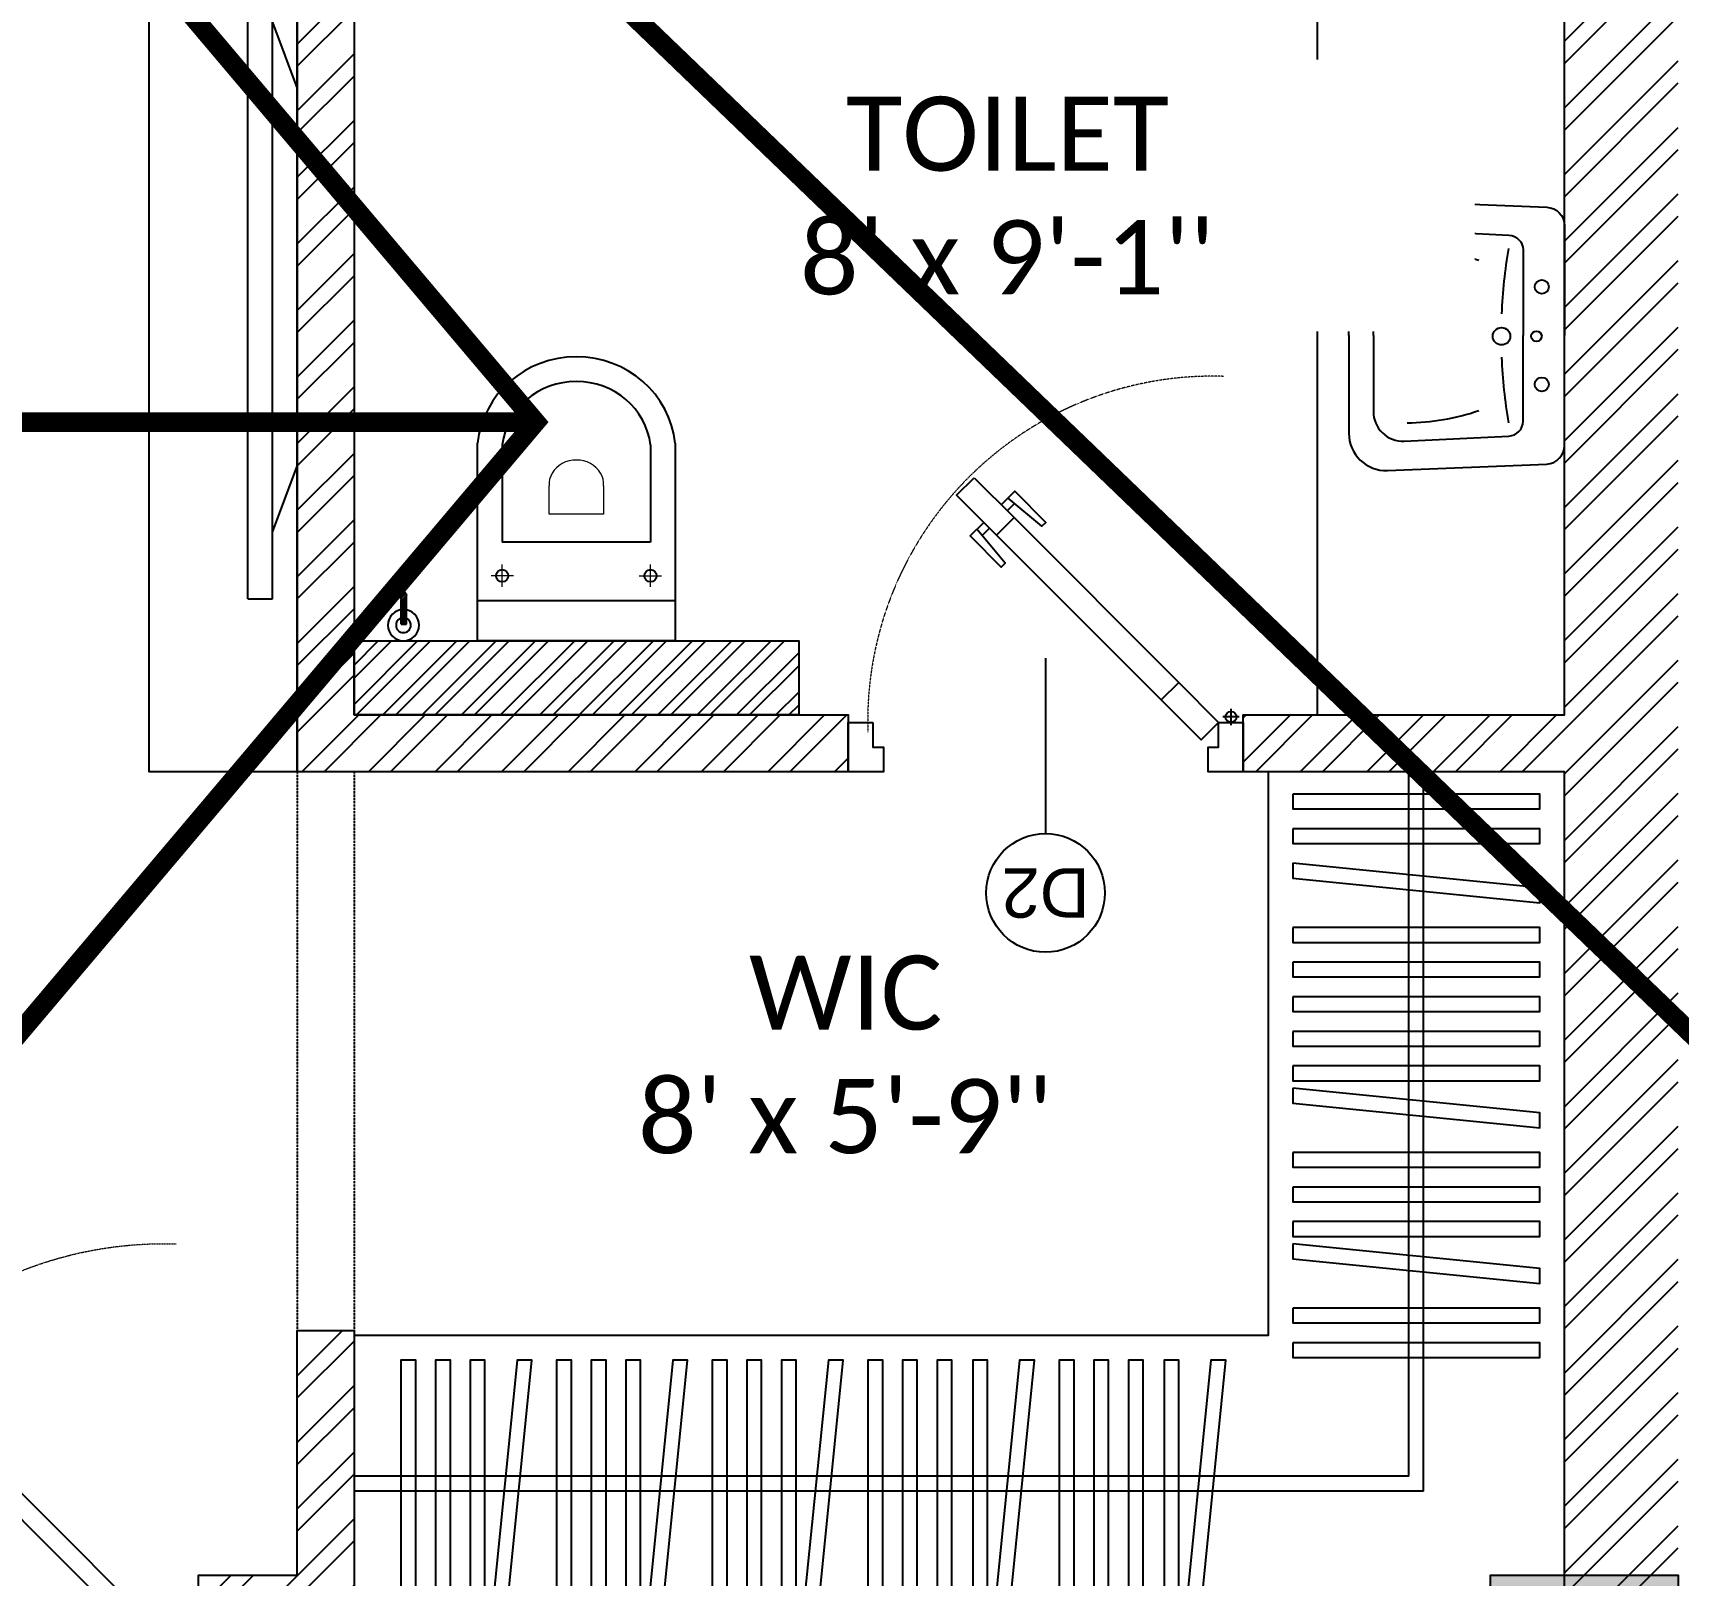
# Model space of a CAD drawing. Header units: millimetres. Extents: x -176651 to 424033, y -469666 to 486614.
# Drawn here: x 183147 to 186477, y 167520 to 170640 of the extents above; entities that cross this region are included whole.
import ezdxf
from ezdxf import colors
from ezdxf.entities.mleader import LeaderData, LeaderLine
from ezdxf.enums import TextEntityAlignment as Align
from ezdxf.math import Vec2, Vec3

# ---------------------------------------------------------------- set-up
doc = ezdxf.new("R2010")
doc.units = ezdxf.units.MM
doc.linetypes.add('1625_East Villa$0$DASHED', pattern=[0.75, 0.5, -0.25])
doc.linetypes.add('1625E_Roof Plan$0$DASHED', pattern=[0.75, 0.5, -0.25])
for name, color, linetype in [('1625_East Villa$0$ad-Door', 8, 'Continuous'), ('1625_East Villa$0$ad-Furniture', 8, 'Continuous'), ('1625_East Villa$0$ad-Ledge wall', 8, 'Continuous'), ('1625_East Villa$0$ad-Text main', 8, 'Continuous'), ('1625_East Villa$0$ad-Text Main_Door&window Label', 8, 'Continuous'), ('1625_East Villa$0$ad-Toilet fixtures', 8, 'Continuous'), ('1625_East Villa$0$ad-Wall', 8, 'Continuous'), ('1625_East Villa$0$ad-Wall hatch', 8, 'Continuous'), ('1625E_Columns$0$ad-Column', 8, 'Continuous'), ('1625E_Columns$0$ad-Column Hatch', 8, 'Continuous'), ('1625E_Roof Plan$0$ad-Primary Roof', 8, 'Continuous'), ('1625E_Roof Plan$0$ad-Secondary Roof', 8, 'Continuous'), ('Site Levels$0$ad-Lvl-Entance road', 4, 'Continuous')]:
    doc.layers.add(name, color=color, linetype=linetype)
doc.styles.add('1625_East Villa$0$New Text Style', font='arial.ttf', dxfattribs={"height": 100})
doc.styles.add('1625_East Villa$0$Standard', font='calibril.ttf')
doc.styles.add('Site Levels$0$Standard', font='arial.ttf')

# ---------------------------------------------------------------- blocks, each defined once
blk = doc.blocks.new('1625_East Villa$0$6 U T S R N_Typical Floor Plan$0$3BHK+_A$0$ad_Commode')
for p, q in [((399.6706008182064, 200), (4.620233085006475e-10, 200)), ((4.620233085006475e-10, 200), (-4.620233085006475e-10, -200)), ((81.74245162542411, -200), (81.74245162542411, 200)), ((396.4633567371893, 150), (199.8481814884817, 150)), ((199.8481814884817, 150), (199.8481814875568, -150.0379546649801)), ((396.4633567371893, -150.0379546649801), (199.8481814884817, -150.0379546649801)), ((-4.620233085006475e-10, -200), (399.6706008182064, -200))]:
    blk.add_line(p, q)
at = {"lineweight": 9}
for p, q in [((131.7044969985382, 127.4423358831591), (131.7044969985382, 172.633573446803)), ((109.1086804683109, 150.037954664982), (154.3003135277486, 150.037954664982)), ((313.4328951211735, 55.11006852844548), (256.4352995517054, 55.11006852844548)), ((256.4352995517054, 55.11006852844548), (256.4352995507813, -55.11006852844548)), ((256.4352995507813, -55.11006852844548), (313.4328951202494, -55.11006852844548)), ((131.7044969985391, -127.4423358831591), (131.7044969985391, -172.633573446803)), ((109.1086804683109, -150.0379546649801), (154.3003135277486, -150.0379546649801))]:
    blk.add_line(p, q, dxfattribs=at)
at = {"extrusion": (0, 0, -1)}
for centre, major_axis, ratio, start_param, end_param in [((379.8182030539838, 0), (-1.522057559542006e-10, 201.0454117741172), 0.9695551076431269, 0.1020234435208858, 3.039569210070464), ((131.7044969974286, 150.037954664982), (-8.693085949489308, 8.693085949489307), 0.999999999979092, 0.7853981634079023, 7.068583470587487), ((379.879671969471, -0.01897733249094813), (-7.548545559496346e-12, 151.0112413385082), 0.9595384438136876, 0.1146996409989267, 3.026893012590963), ((131.7044969974295, -150.0379546649801), (-8.693085949582546, -8.693085949582548), 0.9999999999576415, 2.356194490171165, 8.639379797350752)]:
    blk.add_ellipse(centre, major_axis=major_axis, ratio=ratio, start_param=start_param, end_param=end_param, dxfattribs=at)
at = {"lineweight": 9, "extrusion": (0, 0, -1)}
blk.add_ellipse((316.690741664949, 7.275957614183426e-12), major_axis=(2.687571908795546e-09, 55.23163606025807), ratio=0.8895124107890985, start_param=-0.06636047751317187, end_param=3.207953131012426, dxfattribs=at)
blk = doc.blocks.new('1625_East Villa$0$Typical floor plan$0$239E All Floor Plans$0$ad_Faucet')
at = {"ltscale": 25}
h = blk.add_hatch(dxfattribs=at)
h.set_pattern_fill('ANSI31', color=256, style=0)
h.set_pattern_definition([(45, (608.5188785076592, -980.8487081915013), (-0.0883883476483184, 0.0883883476483185), [])])
h.paths.add_polyline_path([(1.788000405152098, 0.2334000000118976, -0.1018393670506735), (1.836037223870859, 0, -0.0826329934570578), (1.804187839641053, -0.1913999999960651), (2.475199593564178, -0.1913999999960651, 0.0386059238638351), (2.4900000000016, 0, 0.0471813937142705), (2.467926588147626, 0.2334000000118976)])
h.paths.add_polyline_path([(1.314099999965037, -0.1913999999960651), (1.804187839641053, -0.1913999999960651, 0.0826329934570578), (1.836037223870859, 0, 0.1018393670506735), (1.788000405152098, 0.2334000000118976), (1.314099999965037, 0.2334000000118976)])
h.paths.add_polyline_path([(2.467926588147626, 0.2334000000118977, -0.0471813937142705), (2.4900000000016, 0, -0.0386059238638351), (2.475199593564178, -0.1913999999960651), (3.297700000000987, -0.1913999999960651, -0.4142135623735685), (3.585700000001451, -0.4793999999960655), (3.585700000001451, -0.6449999999895227), (3.585700000001451, -1.182468144909289, -0.836395714057409), (3.920500000012906, -1.242599999997764), (3.920500000012906, -0.6449999999895227), (3.920500000012906, -0.0545999999885681, 0.4142135623735689), (3.632500000012906, 0.2334000000118976)])
for p, q in [((1.314099999965037, -0.1913999999960651), (1.314099999965037, 0.2334000000118976)), ((1.314099999965037, 0.2334000000118976), (3.632500000012441, 0.2334000000118976)), ((1.314099999965037, -0.1913999999960651), (3.297700000000987, -0.1913999999960651)), ((3.585700000001451, -0.479399999996531), (3.585700000001451, -0.6449999999895227)), ((3.585700000001451, -0.6449999999895227), (3.585700000001451, -1.274999999994179)), ((3.920500000012906, -0.05459999998856799), (3.920500000012906, -0.6449999999895227)), ((3.920500000012906, -0.6449999999895227), (3.920500000012906, -1.274999999994179))]:
    blk.add_line(p, q)
for centre, radius in [((1.2450000000008, 0), 1.2450000000008), ((1.2450000000008, 0), 0.5910372238700602), ((3.747700000012627, -1.242599999997764), 0.1728000000000065)]:
    blk.add_circle(centre, radius)
for centre in [(3.632500000012441, -0.05459999998856799), (3.297700000000987, -0.479399999996531)]:
    blk.add_arc(centre, 0.2880000000000001, 0, 90)
blk = doc.blocks.new('1625_East Villa$0$zw$F302')
at = {"layer": '1625_East Villa$0$ad-Furniture'}
for points in [[(436.3550937866094, 0), (436.3550937866094, 197.9884971764404, 0.4261212884297378), (358.410986748524, 272.8393298923038), (35.94015873235185, 259.7773827258497, 0.4024052626001721), (0, 222.3519663668703), (0, 0)], [(386.8163032454904, 0), (386.8163032454904, 153.8089795594569, 0.4261212884297378), (324.461017614929, 213.6896457324037), (112.4845723286271, 203.240087998216, 0.402405262600172), (83.73244534281548, 173.2997549112188), (83.73244534281548, 0)], [(436.3550937866094, 0), (436.3550937866094, -197.9884971732972, -0.4261212884297378), (358.410986748524, -272.8393298912561), (35.94015873235185, -259.7773827237543, -0.4024052626001721), (0, -222.3519663657062), (0, 0)], [(386.8163032454904, 0), (386.8163032454904, -153.8089795573615, -0.4261212884297378), (324.461017614929, -213.6896457312396), (112.4845723286271, -203.2400879970519, -0.402405262600172), (83.73244534281548, -173.2997549100546), (83.73244534281548, 0)]]:
    blk.add_lwpolyline(points, format="xyb", dxfattribs=at)
for centre, radius in [((46.0002171266824, 98.62750262895133), 14.1398987036038), ((56.61562805459835, 1.347154487273656), 10.60487401603445), ((127.3852404516656, 1.347154487273656), 17.67492339117144), ((46.0002171266824, -98.62750262778718), 14.1398987036038)]:
    blk.add_circle(centre, radius, dxfattribs=at)
for centre, radius, start, end in [((-831.1547745587304, 8.544138593017124), 959.1869509452155, 2.104461829154435, 10.07837239652382), ((322.5510677979328, -285.2333405078389), 461.6485875526241, 90.5073884414542, 108.8514153999566), ((-831.1547745587304, -8.544138590921648), 959.1869509452154, 349.9216276034762, 357.8955381708456), ((322.5510677979328, 285.233340509003), 461.6485875526241, 251.1485846000433, 269.4926115585458)]:
    blk.add_arc(centre, radius, start, end, dxfattribs=at)
blk = doc.blocks.new('1625_East Villa$0$zw$2978')
at = {"layer": '1625_East Villa$0$ad-Furniture'}
for p, q in [((-315, 315.0000000000291), (-315, 1740)), ((-285, 285.0000000000291), (-285, 1740)), ((-315, 315.0000000000291), (-2450, 315)), ((-285, 285.0000000000291), (-2450, 285))]:
    blk.add_line(p, q, dxfattribs=at)
for points in [[(0, 1740), (-600, 1740), (-600, 600), (-2450, 600), (-2450, 0), (0, 0)], [(-550, 1695), (-550, 1665), (-50, 1665), (-50, 1695)], [(-550, 1625), (-550, 1595), (-50, 1595), (-50, 1625)], [(-550, 1555), (-550, 1525), (-50, 1475), (-50, 1505)], [(-550, 1425), (-550, 1395), (-50, 1395), (-50, 1425)], [(-550, 1355), (-550, 1325), (-50, 1325), (-50, 1355)], [(-550, 1285), (-550, 1255), (-50, 1255), (-50, 1285)], [(-550, 1215), (-550, 1185), (-49.99999999627471, 1185), (-50, 1215)], [(-550, 1145), (-550, 1115), (-50, 1115), (-50, 1145)], [(-550, 1100), (-550, 1070), (-50, 1020), (-50, 1050)], [(-550, 970), (-550, 940), (-50, 940), (-50, 970)], [(-550, 900), (-550, 870), (-49.99999999627471, 870), (-50, 900)], [(-550, 830), (-550, 800), (-50, 800), (-50, 830)], [(-550, 785), (-550, 755), (-50, 705), (-50, 735)], [(-550, 655), (-550, 625), (-50, 625), (-50, 655)], [(-550, 585), (-550, 555), (-49.99999999627471, 555), (-50, 585)], [(-2354.979908483685, 49.99999999813735), (-2324.979908483685, 49.99999999813735), (-2324.979908483685, 550.0000000018626), (-2354.979908483685, 549.9999999981374)], [(-2284.979908483685, 49.99999999813735), (-2254.979908483685, 49.99999999813735), (-2254.979908483685, 549.9999999981374), (-2284.979908483685, 549.9999999981374)], [(-2214.979908483685, 49.99999999813735), (-2184.979908483685, 49.99999999813735), (-2184.979908483685, 549.9999999981374), (-2214.979908483685, 549.9999999981374)], [(-2169.979908483685, 49.99999999813735), (-2139.979908483685, 49.99999999813735), (-2089.979908483685, 549.9999999981374), (-2119.979908483685, 549.9999999981374)], [(-2039.979908483685, 49.99999999813735), (-2009.979908483685, 49.99999999813735), (-2009.979908483685, 549.9999999981374), (-2039.979908483685, 549.9999999981374)], [(-1969.979908483685, 49.99999999813735), (-1939.979908483685, 49.99999999813735), (-1939.979908483685, 550.0000000018626), (-1969.979908483685, 549.9999999981374)], [(-1899.979908483685, 49.99999999813735), (-1869.979908483685, 49.99999999813735), (-1869.979908483685, 549.9999999981374), (-1899.979908483685, 549.9999999981374)], [(-1854.979908483685, 49.99999999813735), (-1824.979908483685, 49.99999999813735), (-1774.979908483685, 549.9999999981374), (-1804.979908483685, 549.9999999981374)], [(-1724.979908483685, 49.99999999813735), (-1694.979908483685, 49.99999999813735), (-1694.979908483685, 549.9999999981374), (-1724.979908483685, 549.9999999981374)], [(-1654.979908483685, 49.99999999813735), (-1624.979908483685, 49.99999999813735), (-1624.979908483685, 550.0000000018626), (-1654.979908483685, 549.9999999981374)], [(-1584.979908483685, 49.99999999813735), (-1554.979908483685, 49.99999999813735), (-1554.979908483685, 549.9999999981374), (-1584.979908483685, 549.9999999981374)], [(-1539.979908483685, 49.99999999813735), (-1509.979908483685, 49.99999999813735), (-1459.979908483685, 549.9999999981374), (-1489.979908483685, 549.9999999981374)], [(-1409.979908483685, 49.99999999813735), (-1379.979908483685, 49.99999999813735), (-1379.979908483685, 549.9999999981374), (-1409.979908483685, 549.9999999981374)], [(-1339.979908483685, 49.99999999813735), (-1309.979908483685, 49.99999999813735), (-1309.979908483685, 550.0000000018626), (-1339.979908483685, 549.9999999981374)], [(-1269.979908483685, 49.99999999813735), (-1239.979908483685, 49.99999999813735), (-1239.979908483685, 549.9999999981374), (-1269.979908483685, 549.9999999981374)], [(-1197.736956648412, 49.99999999813735), (-1167.736956648412, 49.99999999813735), (-1167.736956648412, 549.9999999981374), (-1197.736956648412, 549.9999999981374)], [(-1152.736956648412, 49.99999999813735), (-1122.736956648412, 49.99999999813735), (-1072.736956648412, 549.9999999981374), (-1102.736956648412, 549.9999999981374)], [(-1022.736956648412, 49.99999999813735), (-992.7369566484122, 49.99999999813735), (-992.7369566484122, 549.9999999981374), (-1022.736956648412, 549.9999999981374)], [(-952.7369566484122, 49.99999999813735), (-922.7369566484122, 49.99999999813735), (-922.7369566484122, 550.0000000018626), (-952.7369566484122, 549.9999999981374)], [(-882.7369566484122, 49.99999999813735), (-852.7369566484122, 49.99999999813735), (-852.7369566484122, 549.9999999981374), (-882.7369566484122, 549.9999999981374)], [(-810.4940048129065, 49.99999999813735), (-780.4940048129065, 49.99999999813735), (-780.4940048129065, 549.9999999981374), (-810.4940048129065, 549.9999999981374)], [(-765.4940048129065, 49.99999999813735), (-735.4940048129065, 49.99999999813735), (-685.4940048129065, 549.9999999981374), (-715.4940048129065, 549.9999999981374)]]:
    blk.add_lwpolyline(points, close=True, dxfattribs=at)
blk = doc.blocks.new('1625_East Villa$0$A$Cc8134665')
at = {"layer": '1625_East Villa$0$ad-Furniture', "ltscale": 0.125}
for p, q in [((0, -999.5370629625395), (0, 1000.462962963618)), ((50, 650.4629629636183), (50, -649.5370629625395)), ((100, 650.4629629636183), (50, 650.4629629636183)), ((100, 650.4629629636183), (100, -649.5370629625395)), ((50, 515.61749338964), (0, 382.0337391267531)), ((0, 382.0337391267531), (0, -382.0337391267531)), ((50, -515.61749338964), (0, -382.0337391267531)), ((100, -649.5370629625395), (50, -649.5370629625395))]:
    blk.add_line(p, q, dxfattribs=at)
blk.add_lwpolyline([(0, 1000.462962963618), (300, 1000.462962963618), (300, -999.5370629625395), (0, -999.5370629625395)], dxfattribs=at)
blk = doc.blocks.new('1625_East Villa$0$zw$D46D')
at = {"layer": '1625_East Villa$0$ad-Furniture', "linetype": '1625_East Villa$0$DASHED'}
for points in [[(4445, 10499.99999999999), (4445, 9369.999999999993)], [(4560, 10499.99999999999), (4560, 9369.999999999993)]]:
    blk.add_lwpolyline(points, dxfattribs=at)
at = {"layer": '1625_East Villa$0$ad-Toilet fixtures'}
blk.add_lwpolyline([(6510.000000000007, 10614.99999999999), (6510.000000000007, 12149.99999999999)], dxfattribs=at)
at = {"layer": '1625_East Villa$0$ad-Furniture', "rotation": 180}
blk.add_blockref('1625_East Villa$0$A$Cc8134665', (4445, 11500.46296296361), dxfattribs=at)
at = {"layer": '1625_East Villa$0$ad-Furniture'}
blk.add_blockref('1625_East Villa$0$zw$2978', (7010, 8759.999999999993), dxfattribs=at)
at = {"layer": '1625_East Villa$0$ad-Toilet fixtures', "rotation": 180}
blk.add_blockref('1625_East Villa$0$zw$F302', (7010.000000000007, 11382.49999999999), dxfattribs=at)
at = {"layer": '1625_East Villa$0$ad-Toilet fixtures', "xscale": -1, "rotation": 270}
blk.add_blockref('1625_East Villa$0$6 U T S R N_Typical Floor Plan$0$3BHK+_A$0$ad_Commode', (5010, 10764.99999999813), dxfattribs=at)
at = {"layer": '1625_East Villa$0$ad-Toilet fixtures', "xscale": -25.39999999990691, "yscale": 25.39999999990691, "zscale": 25.39999999990691, "rotation": 270}
blk.add_blockref('1625_East Villa$0$Typical floor plan$0$239E All Floor Plans$0$ad_Faucet', (4660, 10764.99999999813), dxfattribs=at)
blk = doc.blocks.new('1625_East Villa$0$zw$3849')
at = {"layer": '1625_East Villa$0$ad-Text main', "char_height": 150, "attachment_point": 5, "style": '1625_East Villa$0$Standard', "bg_fill": 2}
for s, insert, width in [("TOILET\\P8' x 9'-1''", (5882.820501841372, 11664.99471542006), 1741.286688106862), ("WIC \\P8' x 5'-9''", (5554.997318883892, 9927.479616708355), 1016.652159965161)]:
    blk.add_mtext(s, dxfattribs=dict(at, insert=insert, width=width))
blk = doc.blocks.new('*U173')
for p, q in [((25.0000059036538, -127.7631730592529), (24.99999398551881, -94.44736553418443)), ((8.342096242122352, -111.1052752888481), (41.65790377091616, -111.105263179792)), ((528.491062666346, -477.9640026320302), (513.583090399921, -492.8719856664759)), ((463.3193416887369, -543.1357236096445), (478.2273247231839, -528.2277513432183))]:
    blk.add_line(p, q)
for points in [[(50, -100), (0, -100), (0, 0), (71.42857142857247, 0), (71.42857142857247, -35.71428571428623), (71.42857142857247, -50), (50, -50)], [(750, -100), (750, -50), (728.5714285714275, -50), (728.5714285714275, -35.71428571428623), (728.5714285714275, 0), (800, 0), (800, -100)], [(50.00000000011278, -100.0000000027585), (130.8122035642893, -180.812203566935), (166.1675426236128, -145.4568645076063), (85.35533905943635, -64.64466094342983)], [(130.8122035642893, -180.812203566935), (464.1625432671865, -514.1625432698104), (499.5178823265177, -478.8072042104842), (166.1675426236128, -145.4568645076063)], [(544.97474683137, -594.974746833985), (464.1625432671865, -514.1625432698104), (499.5178823265177, -478.8072042104842), (580.3300858906929, -559.6194077746569)]]:
    blk.add_lwpolyline(points, close=True)
for points in [[(525.3620113717334, -504.6508981189847), (552.8461404387757, -477.166749275856), (490.0252287954676, -414.3458827808353), (482.1726203522089, -422.1984966990426), (539.1799339230577, -490.8329655939988)], [(490.0062371756908, -540.0066723150273), (462.5220883325666, -567.4908013820753), (399.7012218375387, -504.6698897387641), (407.5538357557507, -496.8172812955061), (476.1883046507093, -553.8245948663522)]]:
    blk.add_lwpolyline(points)
blk.add_circle((25, -111.1052691737841), 11.10526917378428)
at = {"color": 8, "linetype": '1625_East Villa$0$DASHED', "lineweight": 0}
blk.add_arc((62.07843624943052, -102.0784362494487), 698.2706971477724, 268.1880779259809, 1.811922074278209, dxfattribs=at)
at = {"layer": '1625_East Villa$0$ad-Text Main_Door&window Label'}
blk.add_line((400, 125), (400, -229.9999999999999), dxfattribs=at)
blk.add_circle((400.2822622975886, 244.9996680328548), 120, dxfattribs=at)
at = {"layer": '1625_East Villa$0$ad-Text Main_Door&window Label', "style": '1625_East Villa$0$New Text Style'}
blk.add_attdef('D1', text='', height=100, dxfattribs=at).set_placement((400.2822622975886, 244.9996680328548), align=Align.MIDDLE_CENTER)
blk = doc.blocks.new('*U169')
for p, q in [((-8.342096242122352, -111.1052752888481), (-41.65790377091616, -111.105263179792)), ((-25.0000059036538, -127.7631730592529), (-24.99999398551881, -94.44736553418443)), ((-811.333775140965, -760.8067151066492), (-796.4258028745401, -775.7146981410949)), ((-746.162054163356, -825.9784360842635), (-761.0700371978029, -811.0704638178373))]:
    blk.add_line(p, q)
for points in [[(-1150, -100), (-1150, -50), (-1128.571428571428, -50), (-1128.571428571428, -35.71428571428623), (-1128.571428571428, 0), (-1200, 0), (-1200, -100)], [(-50, -100), (0, -100), (0, 0), (-71.42857142857247, 0), (-71.42857142857247, -35.71428571428623), (-71.42857142857247, -50), (-50, -50)], [(-50.00000000011278, -100.0000000027585), (-130.8122035642893, -180.812203566935), (-166.1675426236129, -145.4568645076063), (-85.35533905943635, -64.64466094342983)], [(-130.8122035642893, -180.812203566935), (-747.0052557418055, -797.0052557444294), (-782.3605948011367, -761.6499166851032), (-166.1675426236129, -145.4568645076063)], [(-827.817459305989, -877.817459308604), (-747.0052557418055, -797.0052557444294), (-782.3605948011367, -761.6499166851032), (-863.1727983653119, -842.4621202492759)]]:
    blk.add_lwpolyline(points, close=True)
for points in [[(-808.2047238463524, -787.4936105936038), (-835.6888529133947, -760.009461750475), (-772.8679412700866, -697.1885952554543), (-765.015332826828, -705.0412091736616), (-822.0226463976767, -773.6756780686178)], [(-772.8489496503098, -822.8493847896464), (-745.3648008071856, -850.3335138566944), (-682.5439343121577, -787.5126022133832), (-690.3965482303697, -779.6599937701251), (-759.0310171253283, -836.6673073409712)]]:
    blk.add_lwpolyline(points)
blk.add_circle((-25, -111.1052691737841), 11.10526917378428)
at = {"color": 8, "linetype": '1625_East Villa$0$DASHED', "lineweight": 0}
blk.add_arc((-93.11765437414579, -153.1176543741731), 1047.406045721659, 178.1880779257219, 271.8119220740191, dxfattribs=at)
at = {"layer": '1625_East Villa$0$ad-Text Main_Door&window Label'}
blk.add_line((-600, 125), (-600, -229.9999999999999), dxfattribs=at)
blk.add_circle((-600.2822622975887, 244.9996680328548), 120, dxfattribs=at)
at = {"layer": '1625_East Villa$0$ad-Text Main_Door&window Label', "style": '1625_East Villa$0$New Text Style'}
blk.add_attdef('D1', text='', height=100, dxfattribs=at).set_placement((-585.4118666632094, 244.5903910887893), align=Align.MIDDLE_CENTER)
blk = doc.blocks.new('1625_East Villa$0$zw$42B5')
at = {"layer": '1625_East Villa$0$ad-Wall hatch', "transparency": 33554610}
h = blk.add_hatch(dxfattribs=at)
h.set_pattern_fill('ANSI32', color=256, scale=10)
h.set_pattern_definition([(45, (-1040635.140901814, 674820.02437918), (-67.35192090801866, 67.35192090801866), []), (45, (-1040590.239601813, 674820.02437918), (-67.35192090801866, 67.35192090801866), [])])
h.paths.add_polyline_path([(12120, 13620), (12120, 10220), (11890, 10220), (11890, 13390), (7240, 13390), (7240, 8645), (4245, 8645), (4245, 8875), (4445, 8875), (4445, 9370), (4560, 9370), (4560, 8760), (7010, 8760), (7010, 10500), (6360, 10500), (6360, 10615), (7010, 10615), (7010, 13390), (4560, 13390), (4560, 10615), (5560, 10615), (5560, 10500), (4445, 10500), (4445, 13390), (230, 13390), (230, 8875), (3345, 8875), (3345, 8645), (3060, 8645), (3060, 4745), (3345.000000356697, 4745), (3345.000000356697, 4515), (230, 4515), (230, 230), (4995, 230), (4995, 3130), (6060, 3130), (6060, 3015), (5110, 3015), (5110, 230), (8310, 230.0000000000073), (8310, 3015.000000000007), (6860, 3015), (6860, 3130), (8310, 3130.000000000007), (8310, 4630.000000000007), (5110, 4630), (5110, 3930), (4995, 3930), (4995, 4515), (4245, 4515), (4245, 4745), (8540, 4745.000000000007), (8540, 230.0000000000073), (9240, 230.0000000000073), (9240, 7.275957614183426e-12), (0, 0), (0, 4745), (2830, 4745), (2830, 8645), (0, 8645), (0, 13620)])
at = {"layer": '1625_East Villa$0$ad-Wall hatch'}
h = blk.add_hatch(dxfattribs=at)
h.set_pattern_fill('ANSI32', color=256, scale=149.9999999999999, angle=180)
h.set_pattern_definition([(44.99999999999996, (47268.00381426705, -9726.724392469245), (-39.77475644174329, 39.77475644174331), []), (44.99999999999996, (47294.52031851705, -9726.724392469245), (-39.77475644174329, 39.77475644174331), [])])
h.paths.add_polyline_path([(4560, 10764.99999999814), (5460, 10764.99999999814), (5460, 10615), (4560, 10615)])
at = {"layer": '1625_East Villa$0$ad-Ledge wall'}
blk.add_lwpolyline([(4559.999999999997, 10764.99999999814), (5459.999999999997, 10764.99999999814), (5459.999999999997, 10615), (4559.999999999997, 10615)], close=True, dxfattribs=at)
at = {"layer": '1625_East Villa$0$ad-Wall'}
for points in [[(4245, 8645), (4245, 8875), (4445, 8875), (4445, 9370), (4560, 9370), (4560, 8760)], [(7010, 8760), (7010, 10500), (6360, 10500), (6360, 10615), (7010, 10615), (7010, 13390), (4560, 13390), (4560, 10615), (5560, 10615), (5560, 10500), (4445, 10500), (4445, 13390), (230, 13390), (230, 8875), (3345, 8875), (3345, 8645)]]:
    blk.add_lwpolyline(points, dxfattribs=at)
at = {"layer": '1625_East Villa$0$ad-Door', "ltscale": 5, "rotation": 180}
blk.add_blockref('*U173', (6360, 10500), dxfattribs=at).add_auto_attribs({'D1': 'D2'})
at = {"layer": '1625_East Villa$0$ad-Door', "ltscale": 5}
ref = blk.add_blockref('*U169', (4245, 8645), dxfattribs=dict(at, xscale=-0.7499999997027537, yscale=0.7499999997027537, zscale=0.7499999997027537, rotation=179.9999999999998))
ref.add_attrib('D1', 'D1', dxfattribs={"layer": '1625_East Villa$0$ad-Text Main_Door&window Label', "height": 74.99999997027537, "rotation": 1440, "style": '1625_East Villa$0$New Text Style'}).set_placement((3794.788303455233, 8461.250249048155), align=Align.MIDDLE_CENTER)
blk = doc.blocks.new('1625E_Roof Plan')
at = {"layer": '1625E_Roof Plan$0$ad-Primary Roof', "linetype": '1625E_Roof Plan$0$DASHED', "ltscale": 2, "const_width": 40}
blk.add_lwpolyline([(12570.00000000001, 14669.99999999988), (2380.000000000005, 14669.99999999983), (7474.999999999998, 9769.999999999829)], close=True, dxfattribs=at)
at = {"layer": '1625E_Roof Plan$0$ad-Secondary Roof', "linetype": '1625E_Roof Plan$0$DASHED', "ltscale": 2, "const_width": 40}
blk.add_lwpolyline([(2380, 8194.999999999718), (4927.499999999942, 11207.49999999972), (2380, 14219.99999999983), (-450, 14219.99999999984), (-450, 8194.999999999722)], close=True, dxfattribs=at)
blk.add_lwpolyline([(361.6711956518702, 11207.49999999983), (4927.499999999942, 11207.49999999972)], dxfattribs=at)
blk = doc.blocks.new('1625E_Columns$0$zw$6AA0')
at = {"layer": '1625E_Columns$0$ad-Column Hatch', "transparency": 33554687}
h = blk.add_hatch(color=256, dxfattribs=at)
h.dxf.hatch_style = 1
h.paths.add_polyline_path([(0, -230), (380, -230), (380, -1.837589179356682e-14), (0, 0)])
at = {"layer": '1625E_Columns$0$ad-Column'}
blk.add_lwpolyline([(0, -230), (380, -230), (380, -1.837589179356682e-14), (0, 0)], close=True, dxfattribs=at)
blk = doc.blocks.new('1625E_Columns')
at = {"layer": '1625E_Columns$0$ad-Column', "xscale": -1, "rotation": 359.9999999999997}
blk.add_blockref('1625E_Columns$0$zw$6AA0', (7239.999999999979, 8874.99999999996), dxfattribs=at)
blk = doc.blocks.new('1625_East Villa')
at = {"layer": '1625_East Villa$0$ad-Furniture'}
blk.add_blockref('1625_East Villa$0$zw$D46D', (0, 0), dxfattribs=at)
at = {"layer": '1625_East Villa$0$ad-Text main'}
blk.add_blockref('1625_East Villa$0$zw$3849', (0, 0), dxfattribs=at)
at = {"layer": '1625_East Villa$0$ad-Wall'}
blk.add_blockref('1625_East Villa$0$zw$42B5', (0, 0), dxfattribs=at)
for name in ['1625E_Roof Plan', '1625E_Columns']:
    blk.add_blockref(name, (0, 0))
blk = doc.blocks.new("All Plot's Villa Plans")
at = {"ltscale": 5}
blk.add_blockref('1625_East Villa', (179236.6478850173, 158644.8999686334), dxfattribs=at)
blk = doc.blocks.new('Site Levels$0$zw$1B0B')
at = {"layer": 'Site Levels$0$ad-Lvl-Entance road'}
ml = blk.add_multileader_mtext('Standard', dxfattribs=at)
ml.set_content('{\\fArial|b1|i0|c0|p34;500.04}', color=256, style='Site Levels$0$Standard')
ml.set_leader_properties()
ml.build(insert=Vec2(0, 0))
ml.multileader.update_dxf_attribs({"has_text_frame": 1, "arrow_head_size": 1219.185520362172, "scale": 12})
ctx = ml.context
ctx.base_point, ctx.scale, ctx.char_height, ctx.arrow_head_size, ctx.landing_gap_size, ctx.plane_origin = Vec3(214472.1256375764, 75004.06256109668), 12, 1219.185520362172, 1219.185520362172, 609.5927601810861, Vec3(222625.2157813327, 70283.84561625947)
ctx.text_align_type = 2
notes = []
notes.append((ctx, [(0, (1, 1, 0), (221630.9164657693, 75004.06256109668), (-1, 0), 844.9733175588046, [(0, [(222625.2157813327, 70283.84561625984)], 0, [])])]))
ctx.mtext.insert, ctx.mtext.width, ctx.mtext.defined_height, ctx.mtext.alignment, ctx.mtext.flow_direction = Vec3(220176.3503880294, 75624.0508321949), 5138.489327845917, 1392.364850125974, 3, 5
ctx.mtext.has_bg_fill, ctx.mtext.bg_color, ctx.mtext.bg_scale_factor, ctx.mtext.bg_transparency, ctx.mtext.use_window_bg_color = 1, -1027028792, 1.5, 0, 1
for ctx, leaders in notes:
    for number, flags, end, landing, length, lines in leaders:
        leader = LeaderData()
        leader.index, (leader.has_last_leader_line, leader.has_dogleg_vector, leader.attachment_direction) = number, flags
        leader.last_leader_point, leader.dogleg_vector, leader.dogleg_length = Vec3(end), Vec3(landing), length
        for number, points, colour, breaks in lines:
            line = LeaderLine()
            line.index, line.vertices, line.color, line.breaks = number, Vec3.list(points), colors.encode_raw_color(colour), breaks
            leader.lines.append(line)
        ctx.leaders.append(leader)
blk = doc.blocks.new('Site Levels')
at = {"layer": 'Site Levels$0$ad-Lvl-Entance road', "ltscale": 5}
blk.add_blockref('Site Levels$0$zw$1B0B', (-5982.938275551889, 99418.55435237312), dxfattribs=at)

msp = doc.modelspace()

# ---------------------------------------------------------------- block references
at = {"ltscale": 5}
msp.add_blockref("All Plot's Villa Plans", (0, 0), dxfattribs=at)

# ---------------------------------------------------------------- next in the draw order: block references
msp.add_blockref('Site Levels', (0, 0), dxfattribs=at)

doc.saveas('drawing.dxf')
